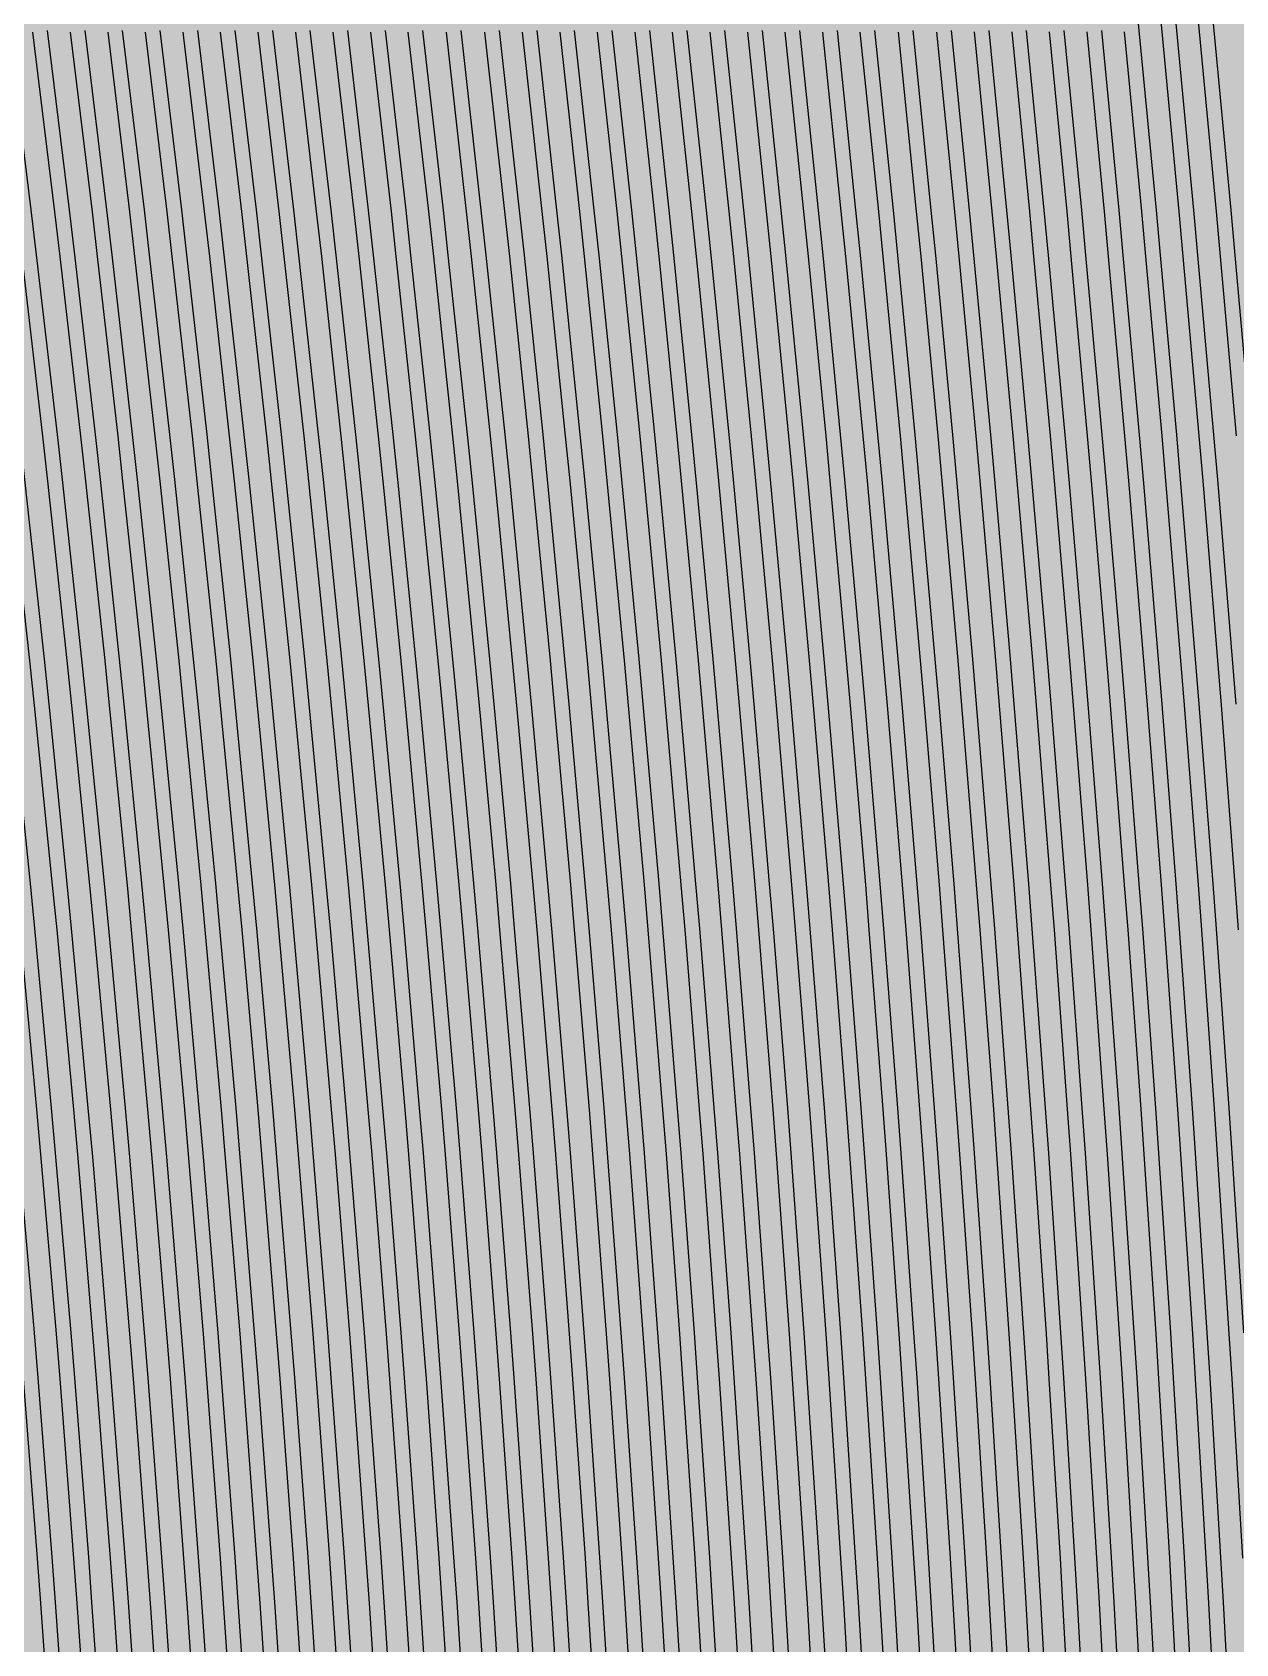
# Model space of a CAD drawing. Header units: metres. Extents: x -7220 to 10980, y -29667 to 1833.
# Drawn here: x 1189.9 to 1357.4, y -17403.7 to -17179.5 of the extents above; entities that cross this region are included whole.
import ezdxf

# ---------------------------------------------------------------- set-up
doc = ezdxf.new("R2010")
doc.units = ezdxf.units.M
doc.layers.add('Metal1', color=4, linetype='CONTINUOUS')
doc.layers.add('Polyimide', color=7, linetype='CONTINUOUS')

msp = doc.modelspace()

# ---------------------------------------------------------------- hatches: boundary and pattern name
at = {"layer": 'Polyimide'}
msp.add_hatch(color=7, dxfattribs=at).paths.add_polyline_path([(4099.45, -13861.55), (4142.64, -14152.77), (4214.18, -14438.35), (4313.36, -14715.55), (4439.24, -14981.69), (4590.59, -15234.21), (4765.97, -15470.68), (4963.68, -15688.82), (5181.82, -15886.53), (5418.29, -16061.91), (5670.81, -16213.26), (5936.95, -16339.14), (6214.15, -16438.32), (6499.73, -16509.85), (6790.95, -16553.05), (7085, -16567.5), (9980.38, -16567.5), (10058.79, -16571.35), (10136.45, -16582.87), (10212.6, -16601.95), (10286.52, -16628.4), (10357.49, -16661.96), (10424.83, -16702.32), (10487.89, -16749.09), (10546.06, -16801.81), (10598.78, -16859.98), (10645.55, -16923.04), (10685.91, -16990.38), (10719.48, -17061.35), (10745.93, -17135.27), (10765, -17211.43), (10776.52, -17289.08), (10780.38, -17367.5), (10780.38, -21957.3), (10741.61, -22012.91), (10705.97, -22070.59), (10673.58, -22130.14), (10644.53, -22191.39), (10618.92, -22254.16), (10596.82, -22318.25), (10578.3, -22383.46), (10563.41, -22449.6), (10552.21, -22516.46), (10544.72, -22583.84), (10540.97, -22651.53), (10540.97, -22719.32), (10544.72, -22787.01), (10552.21, -22854.38), (10563.41, -22921.24), (10578.3, -22987.38), (10596.82, -23052.6), (10618.92, -23116.68), (10644.53, -23179.45), (10673.58, -23240.71), (10705.97, -23300.26), (10741.61, -23357.93), (10780.38, -23413.54), (10780.38, -28667.5), (10776.52, -28745.91), (10765, -28823.57), (10745.93, -28899.73), (10719.48, -28973.65), (10685.91, -29044.62), (10645.55, -29111.96), (10598.78, -29175.01), (10546.06, -29233.19), (10487.89, -29285.91), (10424.83, -29332.68), (10357.49, -29373.04), (10286.52, -29406.6), (10212.6, -29433.05), (10136.45, -29452.13), (10058.79, -29463.65), (9980.38, -29467.5), (-6219.63, -29467.5), (-6298.04, -29463.65), (-6375.7, -29452.13), (-6451.85, -29433.05), (-6525.77, -29406.6), (-6596.74, -29373.04), (-6664.08, -29332.68), (-6727.14, -29285.91), (-6785.31, -29233.19), (-6838.03, -29175.01), (-6884.8, -29111.96), (-6925.16, -29044.62), (-6958.73, -28973.65), (-6985.18, -28899.73), (-7004.25, -28823.57), (-7015.77, -28745.91), (-7019.63, -28667.5), (-7019.63, -23426.32), (-6979.36, -23370.07), (-6942.33, -23311.63), (-6908.66, -23251.2), (-6878.45, -23188.96), (-6851.81, -23125.12), (-6828.81, -23059.88), (-6809.53, -22993.44), (-6794.04, -22926.02), (-6782.37, -22857.83), (-6774.57, -22789.09), (-6770.67, -22720.02), (-6770.67, -22650.84), (-6774.57, -22581.77), (-6782.37, -22513.03), (-6794.04, -22444.84), (-6809.53, -22377.42), (-6828.81, -22310.98), (-6851.81, -22245.74), (-6878.45, -22181.89), (-6908.66, -22119.66), (-6942.33, -22059.22), (-6979.36, -22000.79), (-7019.63, -21944.54), (-7019.63, -17367.5), (-7015.77, -17289.08), (-7004.25, -17211.43), (-6985.18, -17135.27), (-6958.73, -17061.35), (-6925.16, -16990.38), (-6884.8, -16923.04), (-6838.03, -16859.98), (-6785.31, -16801.81), (-6727.14, -16749.09), (-6664.08, -16702.32), (-6596.74, -16661.96), (-6525.77, -16628.4), (-6451.85, -16601.95), (-6375.7, -16582.87), (-6298.04, -16571.35), (-6219.63, -16567.5), (-3314, -16567.5), (-3019.95, -16553.05), (-2728.73, -16509.85), (-2443.15, -16438.32), (-2165.95, -16339.14), (-1899.81, -16213.26), (-1647.29, -16061.91), (-1410.82, -15886.53), (-1192.68, -15688.82), (-994.97, -15470.68), (-819.59, -15234.21), (-668.24, -14981.69), (-542.36, -14715.55), (-443.18, -14438.35), (-371.64, -14152.77), (-328.45, -13861.55), (-314, -13567.5), (-314, -13373.48), (-317.45, -13328.11), (-327.72, -13283.78), (-344.58, -13241.52), (-367.63, -13202.3), (-396.35, -13167.01), (-430.08, -13136.47), (-468.03, -13111.38), (-509.35, -13092.32), (-509.35, -13092.32), (-578.18, -13061.27), (-642.2, -13021.24), (-700.26, -12972.96), (-751.3, -12917.31), (-794.39, -12855.3), (-828.74, -12788.06), (-853.73, -12716.8), (-868.91, -12642.84), (-874, -12567.5), (-868.91, -12492.16), (-853.73, -12418.19), (-828.74, -12346.94), (-794.39, -12279.7), (-751.3, -12217.69), (-700.26, -12162.04), (-642.2, -12113.76), (-578.18, -12073.73), (-509.35, -12042.68), (-509.35, -12042.68), (-468.03, -12023.62), (-430.08, -11998.53), (-396.35, -11967.99), (-367.63, -11932.7), (-344.58, -11893.47), (-327.72, -11851.21), (-317.45, -11806.89), (-314, -11761.52), (-314, -11074.31), (-317.45, -11028.94), (-327.72, -10984.62), (-344.58, -10942.36), (-367.63, -10903.13), (-396.35, -10867.84), (-430.08, -10837.3), (-468.03, -10812.21), (-509.35, -10793.16), (-509.35, -10793.16), (-578.18, -10762.1), (-642.2, -10722.07), (-700.26, -10673.8), (-751.3, -10618.15), (-794.39, -10556.13), (-828.74, -10488.89), (-853.73, -10417.64), (-868.91, -10343.67), (-874, -10268.33), (-868.91, -10192.99), (-853.73, -10119.03), (-828.74, -10047.77), (-794.39, -9980.53), (-751.3, -9918.52), (-700.26, -9862.87), (-642.2, -9814.59), (-578.18, -9774.56), (-509.35, -9743.51), (-509.35, -9743.51), (-468.03, -9724.45), (-430.08, -9699.36), (-396.35, -9668.82), (-367.63, -9633.53), (-344.58, -9594.31), (-327.72, -9552.05), (-317.45, -9507.72), (-314, -9462.35), (-314, -8775.14), (-317.45, -8729.78), (-327.72, -8685.45), (-344.58, -8643.19), (-367.63, -8603.96), (-396.35, -8568.68), (-430.08, -8538.14), (-468.03, -8513.05), (-509.35, -8493.99), (-509.35, -8493.99), (-578.18, -8462.94), (-642.2, -8422.91), (-700.26, -8374.63), (-751.3, -8318.98), (-794.39, -8256.97), (-828.74, -8189.73), (-853.73, -8118.47), (-868.91, -8044.5), (-874, -7969.17), (-868.91, -7893.83), (-853.73, -7819.86), (-828.74, -7748.61), (-794.39, -7681.36), (-751.3, -7619.35), (-700.26, -7563.7), (-642.2, -7515.42), (-578.18, -7475.4), (-509.35, -7444.34), (-509.35, -7444.34), (-468.03, -7425.28), (-430.08, -7400.2), (-396.35, -7369.66), (-367.63, -7334.37), (-344.58, -7295.14), (-327.72, -7252.88), (-317.45, -7208.56), (-314, -7163.19), (-314, -6475.98), (-317.45, -6430.61), (-327.72, -6386.29), (-344.58, -6344.02), (-367.63, -6304.8), (-396.35, -6269.51), (-430.08, -6238.97), (-468.03, -6213.88), (-509.35, -6194.82), (-509.35, -6194.82), (-578.18, -6163.77), (-642.2, -6123.74), (-700.26, -6075.46), (-751.3, -6019.81), (-794.39, -5957.8), (-828.74, -5890.56), (-853.73, -5819.31), (-868.91, -5745.34), (-874, -5670), (-868.91, -5594.66), (-853.73, -5520.69), (-828.74, -5449.44), (-794.39, -5382.2), (-751.3, -5320.19), (-700.26, -5264.54), (-642.2, -5216.26), (-578.18, -5176.23), (-509.35, -5145.18), (-509.35, -5145.18), (-468.03, -5126.12), (-430.08, -5101.03), (-396.35, -5070.49), (-367.63, -5035.2), (-344.58, -4995.98), (-327.72, -4953.71), (-317.45, -4909.39), (-314, -4864.02), (-314, 380), (-314, 1532.5), (-269, 1532.5), (-268.78, 1525.63), (-268.1, 1518.79), (-266.98, 1512.02), (-265.42, 1505.32), (-263.43, 1498.75), (-261.01, 1492.32), (-258.17, 1486.06), (-254.93, 1480), (-251.3, 1474.17), (-247.3, 1468.58), (-242.94, 1463.27), (-238.25, 1458.25), (-233.23, 1453.56), (-227.92, 1449.2), (-222.33, 1445.2), (-216.5, 1441.57), (-210.44, 1438.33), (-204.18, 1435.49), (-197.75, 1433.07), (-191.18, 1431.08), (-184.48, 1429.52), (-177.71, 1428.4), (-170.87, 1427.72), (-164, 1427.5), (-157.13, 1427.72), (-150.29, 1428.4), (-143.52, 1429.52), (-136.82, 1431.08), (-130.25, 1433.07), (-123.82, 1435.49), (-117.56, 1438.33), (-111.5, 1441.57), (-105.67, 1445.2), (-100.08, 1449.2), (-94.77, 1453.56), (-89.75, 1458.25), (-85.06, 1463.27), (-80.7, 1468.58), (-76.7, 1474.17), (-73.07, 1480), (-69.83, 1486.06), (-66.99, 1492.32), (-64.57, 1498.75), (-62.58, 1505.32), (-61.02, 1512.02), (-59.9, 1518.79), (-59.22, 1525.63), (-59, 1532.5), (1786, 1532.5), (3835, 1532.5), (3835.21, 1539.04), (3835.86, 1545.55), (3836.92, 1552.01), (3838.41, 1558.38), (3840.31, 1564.64), (3842.61, 1570.77), (3845.31, 1576.73), (3848.4, 1582.5), (3851.85, 1588.06), (3855.66, 1593.38), (3859.82, 1598.43), (3864.29, 1603.21), (3869.07, 1607.68), (3874.12, 1611.84), (3879.44, 1615.65), (3885, 1619.1), (3890.77, 1622.19), (3896.73, 1624.89), (3902.86, 1627.19), (3909.12, 1629.09), (3915.49, 1630.58), (3921.95, 1631.64), (3928.46, 1632.29), (3935, 1632.5), (3941.54, 1632.29), (3948.05, 1631.64), (3954.51, 1630.58), (3960.88, 1629.09), (3967.14, 1627.19), (3973.27, 1624.89), (3979.23, 1622.19), (3985, 1619.1), (3990.56, 1615.65), (3995.88, 1611.84), (4000.93, 1607.68), (4005.71, 1603.21), (4010.18, 1598.43), (4014.34, 1593.38), (4018.15, 1588.06), (4021.6, 1582.5), (4024.69, 1576.73), (4027.39, 1570.77), (4029.69, 1564.64), (4031.59, 1558.38), (4033.08, 1552.01), (4034.14, 1545.55), (4034.79, 1539.04), (4035, 1532.5), (4085, 1532.5), (4085, 380), (4085, 330), (4085, -4864.02), (4088.45, -4909.39), (4098.72, -4953.71), (4115.58, -4995.98), (4138.63, -5035.2), (4167.35, -5070.49), (4201.08, -5101.03), (4239.03, -5126.12), (4280.35, -5145.18), (4280.35, -5145.18), (4349.18, -5176.23), (4413.2, -5216.26), (4471.26, -5264.54), (4522.3, -5320.19), (4565.39, -5382.2), (4599.74, -5449.44), (4624.73, -5520.69), (4639.91, -5594.66), (4645, -5670), (4639.91, -5745.34), (4624.73, -5819.31), (4599.74, -5890.56), (4565.39, -5957.8), (4522.3, -6019.81), (4471.26, -6075.46), (4413.2, -6123.74), (4349.18, -6163.77), (4280.35, -6194.82), (4239.03, -6213.88), (4201.08, -6238.97), (4167.35, -6269.51), (4138.63, -6304.8), (4115.58, -6344.02), (4098.72, -6386.29), (4088.45, -6430.61), (4085, -6475.98), (4085, -13567.5), (4099.45, -13861.55)])

# ---------------------------------------------------------------- linework, layer by layer
at = {"layer": 'Metal1'}
for points in [[(1325.27, -17016.75), (1326.09, -17023.01), (1329.28, -17048), (1330.06, -17054.26), (1333.09, -17079.25), (1333.83, -17085.51), (1336.7, -17110.49), (1337.4, -17116.75), (1340.1, -17141.74), (1340.76, -17148), (1343.31, -17172.99), (1343.93, -17179.25), (1346.33, -17204.23), (1346.91, -17210.49), (1349.15, -17235.48), (1349.69, -17241.74), (1351.77, -17266.73), (1352.28, -17272.99), (1354.21, -17297.98), (1354.67, -17304.23), (1356.45, -17329.22), (1356.88, -17335.48), (1358.51, -17360.47)], [(1330.67, -17016.75), (1331.48, -17023.01), (1334.64, -17048), (1335.41, -17054.26), (1338.41, -17079.25), (1339.14, -17085.51), (1341.99, -17110.49), (1342.68, -17116.75), (1345.36, -17141.74), (1346.02, -17148), (1348.54, -17172.99), (1349.16, -17179.25), (1351.53, -17204.24), (1352.11, -17210.49), (1354.32, -17235.48), (1354.86, -17241.74), (1356.93, -17266.73), (1357.43, -17272.99)], [(1336.06, -17016.75), (1336.86, -17023.02), (1340, -17048), (1340.76, -17054.26), (1343.73, -17079.25), (1344.46, -17085.51), (1347.28, -17110.5), (1347.96, -17116.75), (1350.62, -17141.74), (1351.27, -17148), (1353.77, -17172.99), (1354.38, -17179.25), (1356.73, -17204.24), (1357.3, -17210.49), (1359.5, -17235.48)], [(1357.81, -17304.38), (1357.35, -17298.13), (1355.43, -17273.14), (1354.93, -17266.89), (1352.87, -17241.91), (1352.33, -17235.66), (1350.11, -17210.67), (1349.54, -17204.42), (1347.17, -17179.44), (1346.55, -17173.19), (1344.03, -17148.2), (1343.37, -17141.95), (1340.69, -17116.97), (1340, -17110.72), (1337.16, -17085.74), (1336.43, -17079.48), (1333.43, -17054.5), (1332.66, -17048.25), (1329.49, -17023.27), (1328.68, -17017.01)], [(1357.51, -17235.66), (1355.31, -17210.67), (1354.74, -17204.42), (1352.39, -17179.44), (1351.78, -17173.19), (1349.28, -17148.2), (1348.63, -17141.95), (1345.97, -17116.97), (1345.29, -17110.72), (1342.47, -17085.74), (1341.75, -17079.48), (1338.78, -17054.5), (1338.01, -17048.25), (1334.88, -17023.27), (1334.08, -17017.01)], [(1192.85, -17423.08), (1191.09, -17398.1), (1190.63, -17391.85), (1188.67, -17366.87), (1188.16, -17360.62), (1186, -17335.64), (1185.44, -17329.38), (1183.08, -17304.4), (1182.47, -17298.15), (1179.91, -17273.17), (1179.25, -17266.92), (1176.49, -17241.94), (1175.77, -17235.69), (1172.81, -17210.71), (1172.04, -17204.45), (1168.87, -17179.48)], [(1170.86, -17179.22), (1174.03, -17204.2), (1174.79, -17210.47), (1177.76, -17235.45), (1178.48, -17241.72), (1181.24, -17266.7), (1181.9, -17272.96), (1184.46, -17297.95), (1185.07, -17304.21), (1187.43, -17329.2), (1187.99, -17335.46), (1190.15, -17360.45), (1190.67, -17366.71), (1192.62, -17391.7), (1193.09, -17397.96), (1194.84, -17422.95)], [(1197.91, -17423.08), (1196.16, -17398.1), (1195.7, -17391.85), (1193.76, -17366.87), (1193.25, -17360.62), (1191.11, -17335.64), (1190.55, -17329.38), (1188.21, -17304.4), (1187.6, -17298.15), (1185.06, -17273.17), (1184.4, -17266.92), (1181.66, -17241.94), (1180.95, -17235.68), (1178.01, -17210.71), (1177.24, -17204.45), (1174.1, -17179.48)], [(1176.08, -17179.22), (1179.23, -17204.21), (1179.99, -17210.47), (1182.94, -17235.45), (1183.65, -17241.72), (1186.39, -17266.7), (1187.05, -17272.97), (1189.59, -17297.95), (1190.2, -17304.21), (1192.54, -17329.2), (1193.1, -17335.46), (1195.24, -17360.45), (1195.75, -17366.71), (1197.7, -17391.7), (1198.16, -17397.96), (1199.91, -17422.95)], [(1202.97, -17423.08), (1201.24, -17398.1), (1200.78, -17391.85), (1198.85, -17366.87), (1198.34, -17360.62), (1196.22, -17335.64), (1195.66, -17329.38), (1193.34, -17304.4), (1192.73, -17298.15), (1190.21, -17273.17), (1189.55, -17266.92), (1186.83, -17241.94), (1186.13, -17235.68), (1183.2, -17210.71), (1182.45, -17204.45), (1179.32, -17179.47)], [(1181.31, -17179.22), (1184.43, -17204.21), (1185.19, -17210.47), (1188.11, -17235.46), (1188.82, -17241.72), (1191.54, -17266.7), (1192.2, -17272.97), (1194.72, -17297.95), (1195.33, -17304.21), (1197.65, -17329.2), (1198.21, -17335.46), (1200.34, -17360.45), (1200.84, -17366.71), (1202.77, -17391.7), (1203.23, -17397.96), (1204.97, -17422.95)], [(1208.06, -17423.08), (1206.34, -17398.1), (1205.88, -17391.85), (1203.97, -17366.87), (1203.47, -17360.62), (1201.37, -17335.63), (1200.82, -17329.38), (1198.51, -17304.4), (1197.91, -17298.15), (1195.42, -17273.17), (1194.77, -17266.92), (1192.07, -17241.94), (1191.37, -17235.68), (1188.48, -17210.71), (1187.73, -17204.45), (1184.63, -17179.47)], [(1186.61, -17179.22), (1189.71, -17204.21), (1190.46, -17210.47), (1193.36, -17235.46), (1194.06, -17241.72), (1196.75, -17266.7), (1197.41, -17272.97), (1199.9, -17297.95), (1200.51, -17304.21), (1202.81, -17329.2), (1203.36, -17335.46), (1205.47, -17360.45), (1205.97, -17366.71), (1207.88, -17391.7), (1208.33, -17397.96), (1210.05, -17422.95)], [(1213.16, -17423.08), (1211.46, -17398.1), (1211.01, -17391.85), (1209.12, -17366.87), (1208.62, -17360.61), (1206.54, -17335.63), (1206, -17329.38), (1203.72, -17304.4), (1203.13, -17298.15), (1200.66, -17273.17), (1200.02, -17266.91), (1197.35, -17241.94), (1196.66, -17235.68), (1193.8, -17210.7), (1193.05, -17204.45), (1189.99, -17179.47)], [(1191.98, -17179.22), (1195.04, -17204.21), (1195.78, -17210.47), (1198.65, -17235.46), (1199.34, -17241.72), (1202, -17266.71), (1202.65, -17272.97), (1205.12, -17297.95), (1205.71, -17304.22), (1207.99, -17329.2), (1208.53, -17335.46), (1210.62, -17360.45), (1211.11, -17366.71), (1213, -17391.7), (1213.45, -17397.96), (1215.15, -17422.95)], [(1218.22, -17423.08), (1216.53, -17398.1), (1216.09, -17391.85), (1214.21, -17366.87), (1213.72, -17360.61), (1211.65, -17335.63), (1211.11, -17329.38), (1208.85, -17304.4), (1208.26, -17298.15), (1205.81, -17273.17), (1205.17, -17266.91), (1202.52, -17241.94), (1201.84, -17235.68), (1198.99, -17210.7), (1198.26, -17204.45), (1195.22, -17179.47)], [(1197.2, -17179.22), (1200.24, -17204.21), (1200.98, -17210.47), (1203.82, -17235.46), (1204.51, -17241.72), (1207.16, -17266.71), (1207.8, -17272.97), (1210.25, -17297.96), (1210.84, -17304.22), (1213.1, -17329.2), (1213.64, -17335.46), (1215.71, -17360.45), (1216.2, -17366.71), (1218.08, -17391.7), (1218.53, -17397.96), (1220.21, -17422.95)], [(1223.28, -17423.08), (1221.6, -17398.1), (1221.16, -17391.85), (1219.3, -17366.86), (1218.81, -17360.61), (1216.76, -17335.63), (1216.22, -17329.38), (1213.98, -17304.4), (1213.39, -17298.15), (1210.96, -17273.17), (1210.32, -17266.91), (1207.7, -17241.93), (1207.01, -17235.68), (1204.19, -17210.7), (1203.46, -17204.45), (1200.44, -17179.47)], [(1202.43, -17179.23), (1205.45, -17204.21), (1206.18, -17210.47), (1209, -17235.46), (1209.68, -17241.72), (1212.31, -17266.71), (1212.95, -17272.97), (1215.38, -17297.96), (1215.97, -17304.22), (1218.21, -17329.2), (1218.75, -17335.46), (1220.8, -17360.45), (1221.29, -17366.71), (1223.16, -17391.7), (1223.6, -17397.96), (1225.27, -17422.95)], [(1228.34, -17423.08), (1226.68, -17398.1), (1226.24, -17391.85), (1224.39, -17366.86), (1223.9, -17360.61), (1221.87, -17335.63), (1221.33, -17329.38), (1219.1, -17304.4), (1218.52, -17298.15), (1216.11, -17273.17), (1215.48, -17266.91), (1212.87, -17241.93), (1212.19, -17235.68), (1209.39, -17210.7), (1208.66, -17204.45), (1205.67, -17179.47)], [(1207.65, -17179.23), (1210.65, -17204.21), (1211.38, -17210.47), (1214.18, -17235.46), (1214.86, -17241.72), (1217.47, -17266.71), (1218.1, -17272.97), (1220.51, -17297.96), (1221.1, -17304.22), (1223.32, -17329.21), (1223.86, -17335.46), (1225.9, -17360.45), (1226.38, -17366.71), (1228.23, -17391.7), (1228.67, -17397.96), (1230.34, -17422.95)], [(1233.4, -17423.08), (1231.75, -17398.1), (1231.31, -17391.85), (1229.48, -17366.86), (1229, -17360.61), (1226.97, -17335.63), (1226.44, -17329.38), (1224.23, -17304.4), (1223.66, -17298.14), (1221.25, -17273.17), (1220.63, -17266.91), (1218.04, -17241.93), (1217.37, -17235.68), (1214.59, -17210.7), (1213.87, -17204.44), (1210.89, -17179.47)], [(1212.88, -17179.23), (1215.85, -17204.21), (1216.57, -17210.47), (1219.36, -17235.46), (1220.03, -17241.72), (1222.62, -17266.71), (1223.25, -17272.97), (1225.65, -17297.96), (1226.22, -17304.22), (1228.44, -17329.21), (1228.97, -17335.47), (1230.99, -17360.45), (1231.47, -17366.71), (1233.31, -17391.7), (1233.75, -17397.96), (1235.4, -17422.95)], [(1238.46, -17423.08), (1236.82, -17398.1), (1236.39, -17391.84), (1234.57, -17366.86), (1234.09, -17360.61), (1232.08, -17335.63), (1231.55, -17329.38), (1229.36, -17304.4), (1228.79, -17298.14), (1226.4, -17273.16), (1225.78, -17266.91), (1223.21, -17241.93), (1222.54, -17235.68), (1219.78, -17210.7), (1219.07, -17204.44), (1216.11, -17179.47)], [(1218.1, -17179.23), (1221.05, -17204.21), (1221.77, -17210.48), (1224.53, -17235.46), (1225.2, -17241.72), (1227.77, -17266.71), (1228.39, -17272.97), (1230.78, -17297.96), (1231.35, -17304.22), (1233.55, -17329.21), (1234.07, -17335.47), (1236.08, -17360.45), (1236.56, -17366.71), (1238.39, -17391.7), (1238.82, -17397.96), (1240.46, -17422.95)], [(1243.52, -17423.08), (1241.9, -17398.09), (1241.47, -17391.84), (1239.66, -17366.86), (1239.18, -17360.61), (1237.19, -17335.63), (1236.67, -17329.38), (1234.49, -17304.4), (1233.92, -17298.14), (1231.55, -17273.16), (1230.94, -17266.91), (1228.38, -17241.93), (1227.72, -17235.68), (1224.98, -17210.7), (1224.27, -17204.44), (1221.34, -17179.47)], [(1223.32, -17179.23), (1226.26, -17204.21), (1226.97, -17210.48), (1229.71, -17235.46), (1230.37, -17241.72), (1232.93, -17266.71), (1233.54, -17272.97), (1235.91, -17297.96), (1236.48, -17304.22), (1238.66, -17329.21), (1239.18, -17335.47), (1241.18, -17360.46), (1241.65, -17366.71), (1243.46, -17391.7), (1243.89, -17397.96), (1245.52, -17422.95)], [(1248.58, -17423.08), (1246.97, -17398.09), (1246.54, -17391.84), (1244.75, -17366.86), (1244.28, -17360.61), (1242.3, -17335.63), (1241.78, -17329.38), (1239.61, -17304.4), (1239.05, -17298.14), (1236.7, -17273.16), (1236.09, -17266.91), (1233.56, -17241.93), (1232.9, -17235.68), (1230.18, -17210.7), (1229.47, -17204.44), (1226.56, -17179.46)], [(1228.55, -17179.23), (1231.46, -17204.21), (1232.17, -17210.48), (1234.89, -17235.46), (1235.55, -17241.72), (1238.08, -17266.71), (1238.69, -17272.97), (1241.04, -17297.96), (1241.61, -17304.22), (1243.77, -17329.21), (1244.29, -17335.47), (1246.27, -17360.46), (1246.74, -17366.71), (1248.54, -17391.7), (1248.97, -17397.96), (1250.58, -17422.95)], [(1253.65, -17423.08), (1252.04, -17398.09), (1251.62, -17391.84), (1249.84, -17366.86), (1249.37, -17360.61), (1247.4, -17335.63), (1246.89, -17329.38), (1244.74, -17304.39), (1244.18, -17298.14), (1241.85, -17273.16), (1241.25, -17266.91), (1238.73, -17241.93), (1238.08, -17235.68), (1235.38, -17210.7), (1234.68, -17204.44), (1231.79, -17179.46)], [(1233.77, -17179.23), (1236.66, -17204.22), (1237.36, -17210.48), (1240.07, -17235.46), (1240.72, -17241.72), (1243.24, -17266.71), (1243.84, -17272.97), (1246.17, -17297.96), (1246.73, -17304.22), (1248.88, -17329.21), (1249.4, -17335.47), (1251.36, -17360.46), (1251.83, -17366.71), (1253.62, -17391.7), (1254.04, -17397.96), (1255.64, -17422.95)], [(1258.71, -17423.08), (1257.12, -17398.09), (1256.7, -17391.84), (1254.93, -17366.86), (1254.46, -17360.61), (1252.51, -17335.63), (1252, -17329.38), (1249.87, -17304.39), (1249.31, -17298.14), (1247, -17273.16), (1246.4, -17266.91), (1243.9, -17241.93), (1243.25, -17235.67), (1240.57, -17210.7), (1239.88, -17204.44), (1237.01, -17179.46)], [(1239, -17179.23), (1241.87, -17204.22), (1242.56, -17210.48), (1245.24, -17235.46), (1245.89, -17241.73), (1248.39, -17266.71), (1248.99, -17272.97), (1251.31, -17297.96), (1251.86, -17304.22), (1253.99, -17329.21), (1254.51, -17335.47), (1256.46, -17360.46), (1256.92, -17366.72), (1258.69, -17391.71), (1259.11, -17397.96), (1260.7, -17422.95)], [(1263.77, -17423.08), (1262.19, -17398.09), (1261.77, -17391.84), (1260.02, -17366.86), (1259.55, -17360.61), (1257.62, -17335.63), (1257.11, -17329.37), (1255, -17304.39), (1254.45, -17298.14), (1252.15, -17273.16), (1251.55, -17266.91), (1249.07, -17241.93), (1248.43, -17235.67), (1245.77, -17210.69), (1245.08, -17204.44), (1242.24, -17179.46)], [(1244.22, -17179.23), (1247.07, -17204.22), (1247.76, -17210.48), (1250.42, -17235.47), (1251.06, -17241.73), (1253.54, -17266.71), (1254.14, -17272.97), (1256.44, -17297.96), (1256.99, -17304.22), (1259.11, -17329.21), (1259.61, -17335.47), (1261.55, -17360.46), (1262.01, -17366.72), (1263.77, -17391.71), (1264.19, -17397.96), (1265.76, -17422.95)], [(1268.85, -17423.08), (1267.29, -17398.09), (1266.88, -17391.84), (1265.14, -17366.86), (1264.68, -17360.61), (1262.77, -17335.63), (1262.27, -17329.37), (1260.17, -17304.39), (1259.63, -17298.14), (1257.36, -17273.16), (1256.76, -17266.91), (1254.31, -17241.93), (1253.68, -17235.67), (1251.04, -17210.69), (1250.36, -17204.44), (1247.54, -17179.46)], [(1249.53, -17179.23), (1252.35, -17204.22), (1253.03, -17210.48), (1255.66, -17235.47), (1256.3, -17241.73), (1258.75, -17266.71), (1259.35, -17272.97), (1261.62, -17297.96), (1262.17, -17304.22), (1264.26, -17329.21), (1264.76, -17335.47), (1266.68, -17360.46), (1267.13, -17366.72), (1268.87, -17391.71), (1269.29, -17397.96), (1270.85, -17422.95)], [(1273.95, -17423.07), (1272.41, -17398.09), (1272, -17391.84), (1270.29, -17366.86), (1269.83, -17360.61), (1267.94, -17335.62), (1267.45, -17329.37), (1265.38, -17304.39), (1264.84, -17298.14), (1262.6, -17273.16), (1262.01, -17266.91), (1259.59, -17241.92), (1258.96, -17235.67), (1256.36, -17210.69), (1255.69, -17204.44), (1252.91, -17179.46)], [(1254.9, -17179.23), (1257.68, -17204.22), (1258.35, -17210.48), (1260.95, -17235.47), (1261.58, -17241.73), (1264, -17266.72), (1264.59, -17272.98), (1266.83, -17297.96), (1267.37, -17304.22), (1269.44, -17329.21), (1269.94, -17335.47), (1271.83, -17360.46), (1272.28, -17366.72), (1274, -17391.71), (1274.41, -17397.96), (1275.95, -17422.95)], [(1279.01, -17423.07), (1277.48, -17398.09), (1277.08, -17391.84), (1275.38, -17366.86), (1274.93, -17360.61), (1273.05, -17335.62), (1272.56, -17329.37), (1270.51, -17304.39), (1269.97, -17298.14), (1267.75, -17273.16), (1267.17, -17266.9), (1264.76, -17241.92), (1264.14, -17235.67), (1261.56, -17210.69), (1260.89, -17204.44), (1258.13, -17179.46)], [(1260.12, -17179.23), (1262.88, -17204.22), (1263.55, -17210.48), (1266.13, -17235.47), (1266.75, -17241.73), (1269.16, -17266.72), (1269.74, -17272.98), (1271.97, -17297.96), (1272.5, -17304.22), (1274.55, -17329.21), (1275.05, -17335.47), (1276.92, -17360.46), (1277.37, -17366.72), (1279.07, -17391.71), (1279.48, -17397.96), (1281.01, -17422.96)], [(1284.08, -17423.07), (1282.56, -17398.09), (1282.16, -17391.84), (1280.47, -17366.86), (1280.02, -17360.61), (1278.16, -17335.62), (1277.67, -17329.37), (1275.64, -17304.39), (1275.11, -17298.14), (1272.9, -17273.16), (1272.32, -17266.9), (1269.94, -17241.92), (1269.32, -17235.67), (1266.76, -17210.69), (1266.09, -17204.44), (1263.36, -17179.46)], [(1265.34, -17179.23), (1268.08, -17204.22), (1268.75, -17210.48), (1271.31, -17235.47), (1271.93, -17241.73), (1274.31, -17266.72), (1274.89, -17272.98), (1277.1, -17297.96), (1277.63, -17304.22), (1279.66, -17329.21), (1280.15, -17335.47), (1282.02, -17360.46), (1282.46, -17366.72), (1284.15, -17391.71), (1284.55, -17397.96), (1286.07, -17422.96)], [(1289.14, -17423.07), (1287.63, -17398.09), (1287.23, -17391.84), (1285.55, -17366.86), (1285.11, -17360.61), (1283.27, -17335.62), (1282.78, -17329.37), (1280.76, -17304.39), (1280.24, -17298.14), (1278.05, -17273.16), (1277.47, -17266.9), (1275.11, -17241.92), (1274.5, -17235.67), (1271.95, -17210.69), (1271.3, -17204.43), (1268.58, -17179.46)], [(1270.57, -17179.24), (1273.29, -17204.22), (1273.94, -17210.48), (1276.49, -17235.47), (1277.1, -17241.73), (1279.47, -17266.72), (1280.04, -17272.98), (1282.23, -17297.97), (1282.76, -17304.22), (1284.78, -17329.21), (1285.26, -17335.47), (1287.11, -17360.46), (1287.55, -17366.72), (1289.23, -17391.71), (1289.63, -17397.97), (1291.13, -17422.96)], [(1294.2, -17423.07), (1292.7, -17398.09), (1292.31, -17391.84), (1290.64, -17366.85), (1290.21, -17360.6), (1288.37, -17335.62), (1287.89, -17329.37), (1285.89, -17304.39), (1285.37, -17298.14), (1283.19, -17273.15), (1282.63, -17266.9), (1280.28, -17241.92), (1279.67, -17235.67), (1277.15, -17210.69), (1276.5, -17204.43), (1273.8, -17179.45)], [(1275.79, -17179.24), (1278.49, -17204.22), (1279.14, -17210.48), (1281.66, -17235.47), (1282.27, -17241.73), (1284.62, -17266.72), (1285.19, -17272.98), (1287.36, -17297.97), (1287.88, -17304.22), (1289.89, -17329.21), (1290.37, -17335.47), (1292.2, -17360.46), (1292.64, -17366.72), (1294.3, -17391.71), (1294.7, -17397.97), (1296.19, -17422.96)], [(1299.26, -17423.07), (1297.78, -17398.09), (1297.38, -17391.84), (1295.73, -17366.85), (1295.3, -17360.6), (1293.48, -17335.62), (1293.01, -17329.37), (1291.02, -17304.39), (1290.5, -17298.14), (1288.34, -17273.15), (1287.78, -17266.9), (1285.45, -17241.92), (1284.85, -17235.67), (1282.35, -17210.69), (1281.7, -17204.43), (1279.03, -17179.45)], [(1281.02, -17179.24), (1283.69, -17204.22), (1284.34, -17210.48), (1286.84, -17235.47), (1287.45, -17241.73), (1289.77, -17266.72), (1290.34, -17272.98), (1292.49, -17297.97), (1293.01, -17304.23), (1295, -17329.21), (1295.48, -17335.47), (1297.3, -17360.46), (1297.73, -17366.72), (1299.38, -17391.71), (1299.77, -17397.97), (1301.26, -17422.96)], [(1304.32, -17423.07), (1302.85, -17398.09), (1302.46, -17391.84), (1300.82, -17366.85), (1300.39, -17360.6), (1298.59, -17335.62), (1298.12, -17329.37), (1296.15, -17304.39), (1295.63, -17298.13), (1293.49, -17273.15), (1292.94, -17266.9), (1290.63, -17241.92), (1290.03, -17235.67), (1287.55, -17210.69), (1286.9, -17204.43), (1284.25, -17179.45)], [(1286.24, -17179.24), (1288.89, -17204.22), (1289.54, -17210.48), (1292.02, -17235.47), (1292.62, -17241.73), (1294.93, -17266.72), (1295.48, -17272.98), (1297.63, -17297.97), (1298.14, -17304.23), (1300.11, -17329.22), (1300.58, -17335.47), (1302.39, -17360.46), (1302.82, -17366.72), (1304.46, -17391.71), (1304.85, -17397.97), (1306.32, -17422.96)], [(1309.38, -17423.07), (1307.92, -17398.09), (1307.54, -17391.84), (1305.91, -17366.85), (1305.49, -17360.6), (1303.7, -17335.62), (1303.23, -17329.37), (1301.27, -17304.39), (1300.76, -17298.13), (1298.64, -17273.15), (1298.09, -17266.9), (1295.8, -17241.92), (1295.2, -17235.67), (1292.74, -17210.68), (1292.11, -17204.43), (1289.48, -17179.45)], [(1291.47, -17179.24), (1294.1, -17204.23), (1294.73, -17210.49), (1297.2, -17235.47), (1297.79, -17241.73), (1300.08, -17266.72), (1300.63, -17272.98), (1302.76, -17297.97), (1303.27, -17304.23), (1305.22, -17329.22), (1305.69, -17335.47), (1307.48, -17360.46), (1307.91, -17366.72), (1309.53, -17391.71), (1309.92, -17397.97), (1311.38, -17422.96)], [(1314.44, -17423.07), (1313, -17398.09), (1312.61, -17391.84), (1311, -17366.85), (1310.58, -17360.6), (1308.81, -17335.62), (1308.34, -17329.37), (1306.4, -17304.38), (1305.9, -17298.13), (1303.79, -17273.15), (1303.24, -17266.9), (1300.97, -17241.92), (1300.38, -17235.66), (1297.94, -17210.68), (1297.31, -17204.43), (1294.7, -17179.45)], [(1296.69, -17179.24), (1299.3, -17204.23), (1299.93, -17210.49), (1302.37, -17235.47), (1302.96, -17241.73), (1305.24, -17266.72), (1305.78, -17272.98), (1307.89, -17297.97), (1308.4, -17304.23), (1310.34, -17329.22), (1310.8, -17335.47), (1312.58, -17360.46), (1313, -17366.72), (1314.61, -17391.71), (1314.99, -17397.97), (1316.44, -17422.96)], [(1319.5, -17423.07), (1318.07, -17398.09), (1317.69, -17391.84), (1316.09, -17366.85), (1315.67, -17360.6), (1313.91, -17335.62), (1313.45, -17329.37), (1311.53, -17304.38), (1311.03, -17298.13), (1308.94, -17273.15), (1308.4, -17266.9), (1306.14, -17241.92), (1305.56, -17235.66), (1303.14, -17210.68), (1302.51, -17204.43), (1299.93, -17179.45)], [(1301.91, -17179.24), (1304.5, -17204.23), (1305.13, -17210.49), (1307.55, -17235.47), (1308.14, -17241.73), (1310.39, -17266.72), (1310.93, -17272.98), (1313.02, -17297.97), (1313.52, -17304.23), (1315.45, -17329.22), (1315.91, -17335.47), (1317.67, -17360.46), (1318.09, -17366.72), (1319.69, -17391.71), (1320.07, -17397.97), (1321.5, -17422.96)], [(1324.57, -17423.07), (1323.14, -17398.09), (1322.77, -17391.84), (1321.18, -17366.85), (1320.77, -17360.6), (1319.02, -17335.62), (1318.56, -17329.37), (1316.66, -17304.38), (1316.16, -17298.13), (1314.09, -17273.15), (1313.55, -17266.9), (1311.32, -17241.92), (1310.74, -17235.66), (1308.34, -17210.68), (1307.72, -17204.43), (1305.15, -17179.45)], [(1307.14, -17179.24), (1309.71, -17204.23), (1310.33, -17210.49), (1312.73, -17235.48), (1313.31, -17241.73), (1315.54, -17266.72), (1316.08, -17272.98), (1318.15, -17297.97), (1318.65, -17304.23), (1320.56, -17329.22), (1321.02, -17335.47), (1322.76, -17360.46), (1323.18, -17366.72), (1324.76, -17391.71), (1325.14, -17397.97), (1326.56, -17422.96)], [(1329.65, -17423.07), (1328.24, -17398.08), (1327.87, -17391.83), (1326.31, -17366.85), (1325.89, -17360.6), (1324.17, -17335.62), (1323.72, -17329.37), (1321.83, -17304.38), (1321.34, -17298.13), (1319.29, -17273.15), (1318.76, -17266.9), (1316.55, -17241.91), (1315.98, -17235.66), (1313.61, -17210.68), (1312.99, -17204.43), (1310.46, -17179.45)], [(1312.45, -17179.24), (1314.98, -17204.23), (1315.6, -17210.49), (1317.97, -17235.48), (1318.55, -17241.74), (1320.75, -17266.72), (1321.29, -17272.98), (1323.33, -17297.97), (1323.83, -17304.23), (1325.71, -17329.22), (1326.16, -17335.48), (1327.89, -17360.47), (1328.3, -17366.72), (1329.87, -17391.71), (1330.24, -17397.97), (1331.65, -17422.96)], [(1334.75, -17423.07), (1333.36, -17398.08), (1333, -17391.83), (1331.45, -17366.85), (1331.05, -17360.6), (1329.34, -17335.62), (1328.9, -17329.36), (1327.04, -17304.38), (1326.56, -17298.13), (1324.54, -17273.15), (1324.01, -17266.9), (1321.83, -17241.91), (1321.27, -17235.66), (1318.93, -17210.68), (1318.32, -17204.43), (1315.82, -17179.45)], [(1317.81, -17179.24), (1320.31, -17204.23), (1320.92, -17210.49), (1323.26, -17235.48), (1323.83, -17241.74), (1326, -17266.73), (1326.53, -17272.98), (1328.55, -17297.97), (1329.03, -17304.23), (1330.89, -17329.22), (1331.34, -17335.48), (1333.04, -17360.47), (1333.45, -17366.72), (1334.99, -17391.71), (1335.36, -17397.97), (1336.75, -17422.96)], [(1339.81, -17423.07), (1338.44, -17398.08), (1338.07, -17391.83), (1336.54, -17366.85), (1336.14, -17360.6), (1334.45, -17335.61), (1334.01, -17329.36), (1332.17, -17304.38), (1331.69, -17298.13), (1329.69, -17273.15), (1329.17, -17266.89), (1327.01, -17241.91), (1326.45, -17235.66), (1324.13, -17210.68), (1323.53, -17204.43), (1321.05, -17179.44)], [(1323.04, -17179.24), (1325.52, -17204.23), (1326.12, -17210.49), (1328.44, -17235.48), (1329, -17241.74), (1331.16, -17266.73), (1331.68, -17272.98), (1333.68, -17297.97), (1334.16, -17304.23), (1336.01, -17329.22), (1336.45, -17335.48), (1338.13, -17360.47), (1338.54, -17366.72), (1340.07, -17391.71), (1340.43, -17397.97), (1341.81, -17422.96)], [(1344.87, -17423.07), (1343.51, -17398.08), (1343.15, -17391.83), (1341.63, -17366.85), (1341.23, -17360.6), (1339.56, -17335.61), (1339.12, -17329.36), (1337.3, -17304.38), (1336.82, -17298.13), (1334.84, -17273.15), (1334.32, -17266.89), (1332.18, -17241.91), (1331.62, -17235.66), (1329.32, -17210.68), (1328.73, -17204.42), (1326.27, -17179.44)], [(1328.26, -17179.24), (1330.72, -17204.23), (1331.32, -17210.49), (1333.61, -17235.48), (1334.17, -17241.74), (1336.31, -17266.73), (1336.83, -17272.98), (1338.81, -17297.97), (1339.29, -17304.23), (1341.12, -17329.22), (1341.56, -17335.48), (1343.23, -17360.47), (1343.63, -17366.72), (1345.14, -17391.71), (1345.51, -17397.97), (1346.87, -17422.96)], [(1349.93, -17423.07), (1348.58, -17398.08), (1348.22, -17391.83), (1346.72, -17366.85), (1346.33, -17360.6), (1344.67, -17335.61), (1344.23, -17329.36), (1342.42, -17304.38), (1341.95, -17298.13), (1339.98, -17273.14), (1339.47, -17266.89), (1337.35, -17241.91), (1336.8, -17235.66), (1334.52, -17210.68), (1333.93, -17204.42), (1331.49, -17179.44)], [(1333.48, -17179.24), (1335.92, -17204.23), (1336.51, -17210.49), (1338.79, -17235.48), (1339.34, -17241.74), (1341.47, -17266.73), (1341.98, -17272.98), (1343.94, -17297.97), (1344.42, -17304.23), (1346.23, -17329.22), (1346.66, -17335.48), (1348.32, -17360.47), (1348.72, -17366.72), (1350.22, -17391.72), (1350.58, -17397.97), (1351.93, -17422.96)], [(1354.99, -17423.07), (1353.66, -17398.08), (1353.3, -17391.83), (1351.81, -17366.85), (1351.42, -17360.6), (1349.78, -17335.61), (1349.35, -17329.36), (1347.55, -17304.38), (1347.08, -17298.13), (1345.13, -17273.14), (1344.63, -17266.89), (1342.52, -17241.91), (1341.98, -17235.66), (1339.72, -17210.68), (1339.13, -17204.42), (1336.72, -17179.44)], [(1338.71, -17179.25), (1341.13, -17204.23), (1341.71, -17210.49), (1343.97, -17235.48), (1344.52, -17241.74), (1346.62, -17266.73), (1347.13, -17272.99), (1349.08, -17297.97), (1349.55, -17304.23), (1351.34, -17329.22), (1351.77, -17335.48), (1353.41, -17360.47), (1353.81, -17366.72), (1355.3, -17391.72), (1355.65, -17397.97), (1356.99, -17422.96)], [(1358.38, -17391.83), (1356.9, -17366.85), (1356.51, -17360.6), (1354.88, -17335.61), (1354.46, -17329.36), (1352.68, -17304.38), (1352.21, -17298.13), (1350.28, -17273.14), (1349.78, -17266.89), (1347.7, -17241.91), (1347.16, -17235.66), (1344.92, -17210.67), (1344.34, -17204.42), (1341.94, -17179.44)]]:
    msp.add_lwpolyline(points, dxfattribs=at)

doc.saveas('drawing.dxf')
